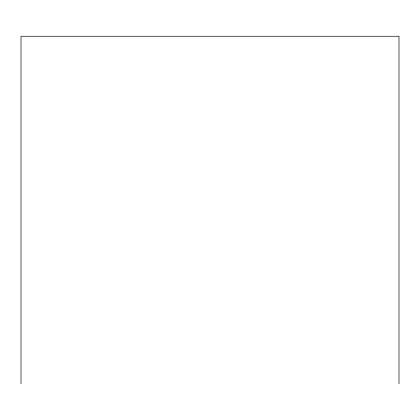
<?xml version="1.0" encoding="UTF-8"?>
<svg xmlns="http://www.w3.org/2000/svg" width="420" height="420" viewBox="0 0 420 420"><rect width="100%" height="100%" fill="white"/><g stroke="black" fill="none" stroke-linecap="round" stroke-linejoin="round"><path stroke-width="0.63" d="M399 383.744L399 36.257L21 36.257L21 383.744"/></g></svg>
